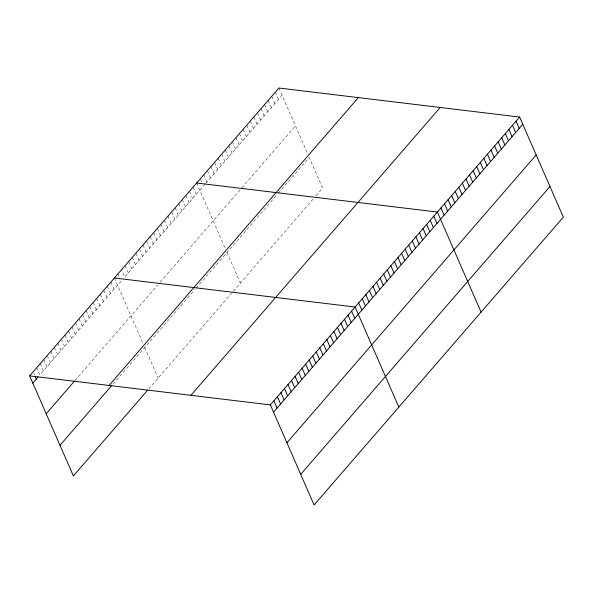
<?xml version="1.0" encoding="UTF-8"?>
<svg xmlns="http://www.w3.org/2000/svg" width="593" height="593" viewBox="0 0 593 593"><rect width="100%" height="100%" fill="white"/><g stroke="black" fill="none" stroke-linecap="round" stroke-linejoin="round"><path stroke-width="0.44" stroke-dasharray="2.96 2.22" d="M121.142 281.112L39.879 374.954L36.714 367.704M205.185 184.06L124.723 276.983L121.55 269.741M205.786 183.378L282.083 95.273M75.037 380.439L157.775 284.907M160.154 282.149L240.032 189.916M241.818 187.855L295.462 125.909M112.959 384.138L194.808 289.621M196.001 288.242L277.064 194.637M278.258 193.259L309.257 157.464L322.636 188.1L315.483 196.357M148.71 388.949L231.44 293.409M233.227 291.348L313.697 198.425M278.918 88.023L307.937 154.462M275.337 92.152L278.502 99.402M271.764 96.281L274.93 103.53M268.184 100.417L271.349 107.659M264.611 104.546L267.777 111.788M261.031 108.675L264.196 115.924M257.458 112.803L260.623 120.053M253.878 116.932L257.043 124.182M250.305 121.061L253.47 128.31M246.725 125.19L249.89 132.439M243.152 129.326L246.317 136.568M239.572 133.455L242.737 140.697M235.999 137.583L239.164 144.833M232.419 141.712L235.591 148.962M228.846 145.841L232.011 153.09M225.266 149.97L228.438 157.219M221.693 154.098L224.858 161.348M218.113 158.235L221.285 165.477M214.54 162.363L217.705 169.605M210.96 166.492L214.132 173.742M207.387 170.621L210.552 177.87M203.814 174.75L206.979 181.999M200.234 178.878L201.642 182.103M196.661 183.007L225.029 247.948M226.993 252.455L240.38 283.091M193.081 187.143L196.246 194.385M189.508 191.272L192.673 198.514M185.928 195.401L189.093 202.65M182.355 199.53L185.52 206.779M178.775 203.658L181.94 210.908M175.202 207.787L178.367 215.037M171.622 211.916L174.787 219.165M168.049 216.052L171.214 223.294M164.469 220.181L167.634 227.43M160.896 224.31L164.061 231.559M157.315 228.438L160.481 235.688M153.743 232.567L156.908 239.817M150.162 236.696L153.328 243.945M146.59 240.832L149.755 248.074M143.009 244.961L146.174 252.203M139.437 249.09L142.602 256.339M135.856 253.218L139.021 260.468M132.283 257.347L135.449 264.597M128.703 261.476L131.868 268.725M125.13 265.605L128.296 272.854M117.977 273.87L119.386 277.087M114.397 277.998L142.772 342.932M144.736 347.439L158.123 378.075M110.869 282.075L114.034 289.325M107.34 286.152L110.506 293.402M103.805 290.229L106.97 297.478M100.276 294.306L103.441 301.555M96.741 298.383L99.913 305.632M93.212 302.467L96.377 309.709M89.684 306.544L92.849 313.786M86.148 310.621L89.313 317.863M82.62 314.698L85.785 321.947M79.084 318.775L82.257 326.024M75.556 322.851L78.721 330.101M72.027 326.928L75.192 334.178M68.492 331.005L71.657 338.255M64.963 335.082L68.128 342.331M61.435 339.166L64.6 346.408M57.899 343.243L61.064 350.485M54.371 347.32L57.536 354.562M50.835 351.397L54.007 358.646M47.307 355.474L50.472 362.723M43.778 359.551L46.943 366.8M40.242 363.628L43.408 370.877M33.883 373.397L34.587 375.006"/><path stroke-width="0.89" d="M29.65 375.866L278.918 88.023L519.631 117.058L563.35 217.134L314.082 504.977L270.364 404.9L29.65 375.866L73.369 475.942L147.531 390.305M32.815 383.108L38.115 376.992M46.202 413.744L74.451 381.121M109.082 385.443L358.35 97.608M59.989 445.306L111.781 385.502M190.924 395.316L440.191 107.481M270.364 404.9L519.631 117.058M273.529 412.15L522.796 124.308M286.916 442.778L536.176 154.943M300.703 474.341L549.963 186.506M196.661 183.007L437.367 212.049L481.093 312.126M114.397 277.998L355.111 307.033L398.837 407.109M516.051 121.194L519.216 128.436M512.478 125.323L515.643 132.565M508.898 129.452L512.063 136.701M505.325 133.581L508.49 140.83M501.745 137.709L504.91 144.959M498.172 141.838L501.337 149.088M494.592 145.967L497.757 153.216M491.019 150.103L494.184 157.345M487.439 154.232L490.604 161.474M483.866 158.361L487.031 165.61M480.286 162.489L483.451 169.739M476.713 166.618L479.878 173.868M473.132 170.747L476.298 177.996M469.56 174.876L472.725 182.125M465.979 179.012L469.145 186.254M462.407 183.141L465.572 190.383M458.826 187.269L461.991 194.519M455.254 191.398L458.419 198.648M451.673 195.527L454.838 202.776M448.1 199.656L451.266 206.905M444.52 203.784L447.693 211.034M440.947 207.921L444.113 215.163M433.794 216.178L436.959 223.428M430.214 220.307L433.387 227.556M426.641 224.436L429.806 231.685M423.061 228.564L426.234 235.814M419.488 232.693L422.653 239.943M415.908 236.829L419.081 244.071M412.335 240.958L415.5 248.208M408.762 245.087L411.927 252.336M405.182 249.216L408.347 256.465M401.609 253.344L404.774 260.594M398.029 257.473L401.194 264.723M394.456 261.609L397.621 268.851M390.876 265.738L394.041 272.98M387.303 269.867L390.468 277.116M383.723 273.996L386.888 281.245M380.15 278.124L383.315 285.374M376.57 282.253L379.735 289.503M372.997 286.382L376.162 293.631M369.417 290.518L372.582 297.76M365.844 294.647L369.009 301.889M362.264 298.776L365.429 306.025M358.691 302.904L361.856 310.154M351.582 311.11L354.747 318.359M348.047 315.187L351.219 322.436M344.518 319.264L347.683 326.513M340.99 323.348L344.155 330.59M337.454 327.425L340.619 334.667M333.926 331.502L337.091 338.751M330.397 335.579L333.562 342.828M326.862 339.656L330.027 346.905M323.333 343.732L326.498 350.982M319.797 347.809L322.97 355.059M316.269 351.886L319.434 359.136M312.741 355.963L315.906 363.212M309.205 360.047L312.37 367.289M305.677 364.124L308.842 371.366M302.141 368.201L305.313 375.451M298.613 372.278L301.778 379.527M295.084 376.355L298.249 383.604M291.548 380.432L294.714 387.681M288.02 384.509L291.185 391.758M284.484 388.585L287.657 395.835M280.956 392.662L284.121 399.912M277.428 396.747L280.593 403.989M273.892 400.824L277.057 408.066M35.291 376.614L36.351 379.031"/></g></svg>
